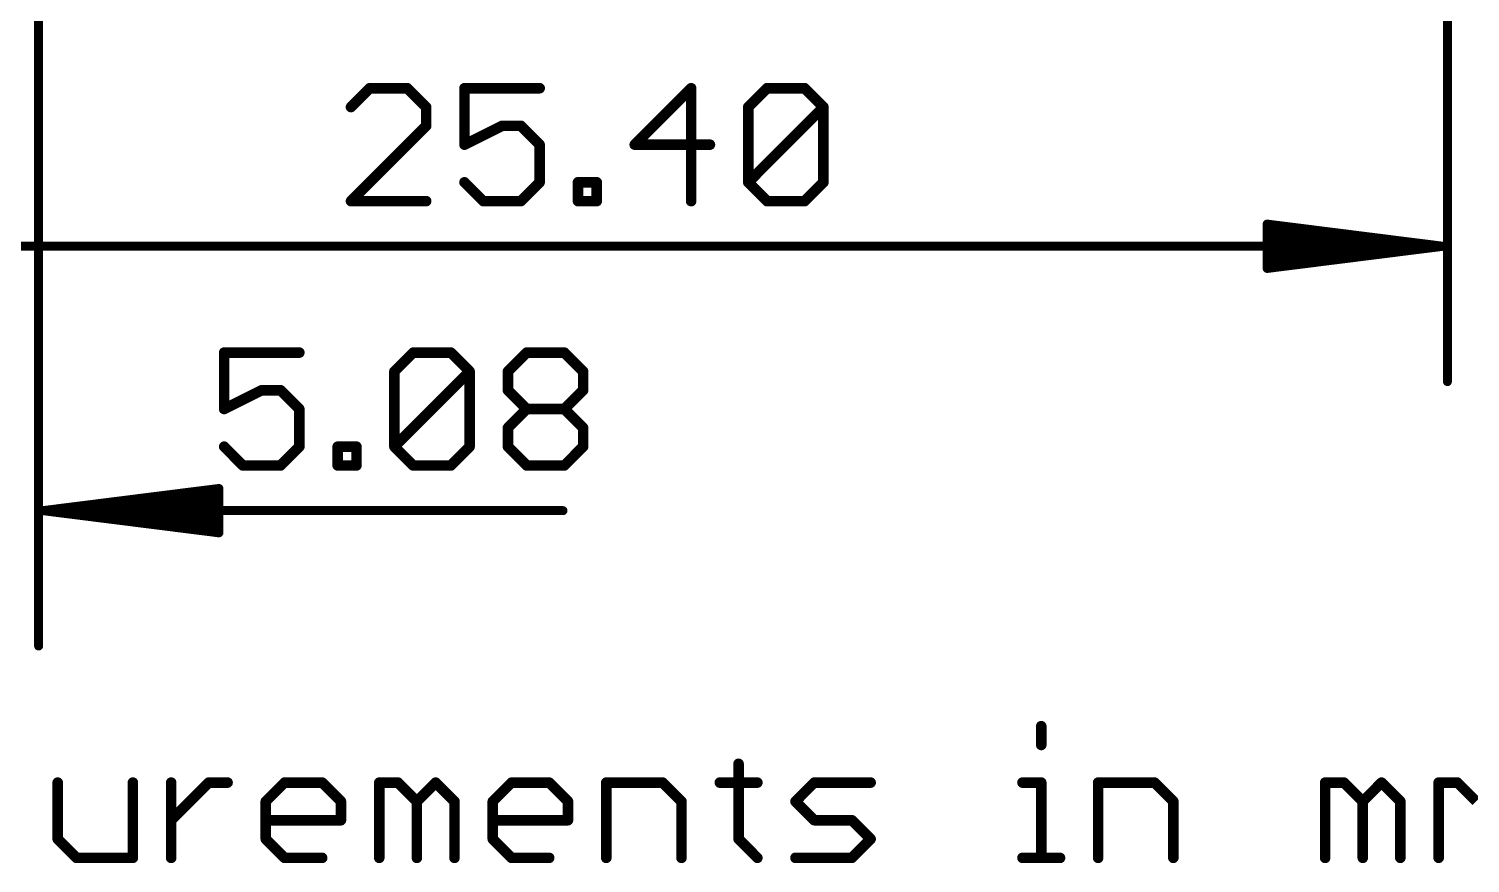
# Model space of a CAD drawing. Extents: x -34 to 73, y -25 to 33.
# Drawn here: x 4.94 to 25.73, y -12.7 to -0.68 of the extents above; entities that cross this region are included whole.
import ezdxf

# ---------------------------------------------------------------- set-up
doc = ezdxf.new("R2010")
doc.units = 0
doc.layers.add('47', color=253, linetype='CONTINUOUS')

msp = doc.modelspace()

# ---------------------------------------------------------------- linework, layer by layer
at = {"layer": '47'}
for points, const_width in [([(5.08, 1.27), (5.08, -9.57)], 0.13), ([(25.4, 0), (25.4, -5.76)], 0.13), ([(9.8564, -1.5323), (9.5852, -1.8035)], 0.1524), ([(10.3987, -1.5323), (9.8564, -1.5323)], 0.1524), ([(10.6699, -1.8035), (10.3987, -1.5323)], 0.1524), ([(12.307, -1.5323), (11.2224, -1.5323)], 0.1524), ([(11.2224, -1.5323), (11.2224, -2.3458)], 0.1524), ([(14.4916, -1.5323), (13.6781, -2.3458)], 0.1524), ([(14.4916, -3.1593), (14.4916, -1.5323)], 0.1524), ([(15.3152, -1.8035), (15.5864, -1.5323)], 0.1524), ([(15.5864, -1.5323), (16.1287, -1.5323)], 0.1524), ([(16.1287, -1.5323), (16.3999, -1.8035)], 0.1524), ([(10.6699, -2.0746), (10.6699, -1.8035)], 0.1524), ([(15.3152, -2.8881), (15.3152, -1.8035)], 0.1524), ([(15.3152, -2.8881), (16.3999, -1.8035)], 0.1524), ([(16.3999, -1.8035), (16.3999, -2.8881)], 0.1524), ([(9.5852, -3.1593), (10.6699, -2.0746)], 0.1524), ([(11.2224, -2.3458), (11.7647, -2.0746)], 0.1524), ([(11.7647, -2.0746), (12.0358, -2.0746)], 0.1524), ([(12.0358, -2.0746), (12.307, -2.3458)], 0.1524), ([(12.307, -2.3458), (12.307, -2.8881)], 0.1524), ([(13.6781, -2.3458), (14.7628, -2.3458)], 0.1524), ([(11.4935, -3.1593), (11.2224, -2.8881)], 0.1524), ([(12.307, -2.8881), (12.0358, -3.1593)], 0.1524), ([(12.8595, -3.1593), (12.8595, -2.8881)], 0.1524), ([(12.8595, -2.8881), (13.1307, -2.8881)], 0.1524), ([(13.1307, -2.8881), (13.1307, -3.1593)], 0.1524), ([(15.5864, -3.1593), (15.3152, -2.8881)], 0.1524), ([(16.3999, -2.8881), (16.1287, -3.1593)], 0.1524), ([(10.6699, -3.1593), (9.5852, -3.1593)], 0.1524), ([(12.0358, -3.1593), (11.4935, -3.1593)], 0.1524), ([(13.1307, -3.1593), (12.8595, -3.1593)], 0.1524), ([(16.1287, -3.1593), (15.5864, -3.1593)], 0.1524), ([(25.335, -3.81), (22.8, -3.4908)], 0.13), ([(22.8, -3.4908), (22.8, -4.1292)], 0.13), ([(25.335, -3.81), (22.8, -3.55)], 0.13), ([(25.335, -3.81), (22.8, -3.68)], 0.13), ([(0.065, -3.81), (25.335, -3.81)], 0.13), ([(22.8, -4.1292), (25.335, -3.81)], 0.13), ([(22.8, -3.94), (25.335, -3.81)], 0.13), ([(22.8, -4.07), (25.335, -3.81)], 0.13), ([(8.8409, -5.3423), (7.7562, -5.3423)], 0.1524), ([(7.7562, -5.3423), (7.7562, -6.1558)], 0.1524), ([(10.2119, -5.6135), (10.4831, -5.3423)], 0.1524), ([(10.4831, -5.3423), (11.0254, -5.3423)], 0.1524), ([(11.0254, -5.3423), (11.2966, -5.6135)], 0.1524), ([(11.8491, -5.6135), (12.1203, -5.3423)], 0.1524), ([(12.1203, -5.3423), (12.6626, -5.3423)], 0.1524), ([(12.6626, -5.3423), (12.9337, -5.6135)], 0.1524), ([(10.2119, -6.6981), (10.2119, -5.6135)], 0.1524), ([(10.2119, -6.6981), (11.2966, -5.6135)], 0.1524), ([(11.2966, -5.6135), (11.2966, -6.6981)], 0.1524), ([(11.8491, -5.8846), (11.8491, -5.6135)], 0.1524), ([(12.9337, -5.6135), (12.9337, -5.8846)], 0.1524), ([(7.7562, -6.1558), (8.2985, -5.8846)], 0.1524), ([(8.2985, -5.8846), (8.5697, -5.8846)], 0.1524), ([(8.5697, -5.8846), (8.8409, -6.1558)], 0.1524), ([(12.1203, -6.1558), (11.8491, -5.8846)], 0.1524), ([(12.9337, -5.8846), (12.6626, -6.1558)], 0.1524), ([(8.8409, -6.1558), (8.8409, -6.6981)], 0.1524), ([(11.8491, -6.427), (12.1203, -6.1558)], 0.1524), ([(12.1203, -6.1558), (12.6626, -6.1558)], 0.1524), ([(12.6626, -6.1558), (12.9337, -6.427)], 0.1524), ([(11.8491, -6.6981), (11.8491, -6.427)], 0.1524), ([(12.9337, -6.427), (12.9337, -6.6981)], 0.1524), ([(8.0274, -6.9693), (7.7562, -6.6981)], 0.1524), ([(8.8409, -6.6981), (8.5697, -6.9693)], 0.1524), ([(9.3934, -6.9693), (9.3934, -6.6981)], 0.1524), ([(9.3934, -6.6981), (9.6645, -6.6981)], 0.1524), ([(9.6645, -6.6981), (9.6645, -6.9693)], 0.1524), ([(10.4831, -6.9693), (10.2119, -6.6981)], 0.1524), ([(11.2966, -6.6981), (11.0254, -6.9693)], 0.1524), ([(12.1203, -6.9693), (11.8491, -6.6981)], 0.1524), ([(12.9337, -6.6981), (12.6626, -6.9693)], 0.1524), ([(8.5697, -6.9693), (8.0274, -6.9693)], 0.1524), ([(9.6645, -6.9693), (9.3934, -6.9693)], 0.1524), ([(11.0254, -6.9693), (10.4831, -6.9693)], 0.1524), ([(12.6626, -6.9693), (12.1203, -6.9693)], 0.1524), ([(5.145, -7.62), (7.68, -7.3008)], 0.13), ([(7.68, -7.3008), (7.68, -7.9392)], 0.13), ([(5.145, -7.62), (7.68, -7.36)], 0.13), ([(5.145, -7.62), (7.68, -7.49)], 0.13), ([(5.145, -7.62), (12.6428, -7.62)], 0.13), ([(7.68, -7.9392), (5.145, -7.62)], 0.13), ([(7.68, -7.75), (5.145, -7.62)], 0.13), ([(7.68, -7.88), (5.145, -7.62)], 0.13), ([(19.5418, -10.7256), (19.5418, -10.9968)], 0.1524), ([(15.1761, -11.268), (15.1761, -12.3526)], 0.1524), ([(5.3548, -11.5391), (5.3548, -12.3526)], 0.1524), ([(6.4395, -12.6238), (6.4395, -11.5391)], 0.1524), ([(6.992, -12.6238), (6.992, -11.5391)], 0.1524), ([(6.992, -12.0815), (7.5343, -11.5391)], 0.1524), ([(7.5343, -11.5391), (7.8055, -11.5391)], 0.1524), ([(8.3563, -11.8103), (8.6274, -11.5391)], 0.1524), ([(8.6274, -11.5391), (9.1698, -11.5391)], 0.1524), ([(9.1698, -11.5391), (9.4409, -11.8103)], 0.1524), ([(9.9934, -12.6238), (9.9934, -11.5391)], 0.1524), ([(9.9934, -11.5391), (10.2646, -11.5391)], 0.1524), ([(10.2646, -11.5391), (10.5358, -11.8103)], 0.1524), ([(10.5358, -11.8103), (10.8069, -11.5391)], 0.1524), ([(10.8069, -11.5391), (11.0781, -11.8103)], 0.1524), ([(11.6306, -11.8103), (11.9018, -11.5391)], 0.1524), ([(11.9018, -11.5391), (12.4441, -11.5391)], 0.1524), ([(12.4441, -11.5391), (12.7153, -11.8103)], 0.1524), ([(13.2677, -12.6238), (13.2677, -11.5391)], 0.1524), ([(13.2677, -11.5391), (14.0812, -11.5391)], 0.1524), ([(14.0812, -11.5391), (14.3524, -11.8103)], 0.1524), ([(14.9049, -11.5391), (15.4472, -11.5391)], 0.1524), ([(15.9963, -11.8103), (16.2675, -11.5391)], 0.1524), ([(16.2675, -11.5391), (17.081, -11.5391)], 0.1524), ([(19.2707, -11.5391), (19.5418, -11.5391)], 0.1524), ([(19.5418, -11.5391), (19.5418, -12.6238)], 0.1524), ([(20.3621, -12.6238), (20.3621, -11.5391)], 0.1524), ([(20.3621, -11.5391), (21.1756, -11.5391)], 0.1524), ([(21.1756, -11.5391), (21.4468, -11.8103)], 0.1524), ([(23.6364, -12.6238), (23.6364, -11.5391)], 0.1524), ([(23.6364, -11.5391), (23.9076, -11.5391)], 0.1524), ([(23.9076, -11.5391), (24.1787, -11.8103)], 0.1524), ([(24.1787, -11.8103), (24.4499, -11.5391)], 0.1524), ([(24.4499, -11.5391), (24.7211, -11.8103)], 0.1524), ([(25.2736, -12.6238), (25.2736, -11.5391)], 0.1524), ([(25.2736, -11.5391), (25.5447, -11.5391)], 0.1524), ([(25.5447, -11.5391), (25.8159, -11.8103)], 0.1524), ([(8.3563, -12.3526), (8.3563, -11.8103)], 0.1524), ([(9.4409, -11.8103), (9.4409, -12.0815)], 0.1524), ([(10.5358, -11.8103), (10.5358, -12.6238)], 0.1524), ([(11.0781, -11.8103), (11.0781, -12.6238)], 0.1524), ([(11.6306, -12.3526), (11.6306, -11.8103)], 0.1524), ([(12.7153, -11.8103), (12.7153, -12.0815)], 0.1524), ([(14.3524, -11.8103), (14.3524, -12.6238)], 0.1524), ([(16.2675, -12.0815), (15.9963, -11.8103)], 0.1524), ([(21.4468, -11.8103), (21.4468, -12.6238)], 0.1524), ([(24.1787, -11.8103), (24.1787, -12.6238)], 0.1524), ([(24.7211, -11.8103), (24.7211, -12.6238)], 0.1524), ([(9.4409, -12.0815), (8.3563, -12.0815)], 0.1524), ([(12.7153, -12.0815), (11.6306, -12.0815)], 0.1524), ([(16.8098, -12.0815), (16.2675, -12.0815)], 0.1524), ([(17.081, -12.3526), (16.8098, -12.0815)], 0.1524), ([(5.3548, -12.3526), (5.626, -12.6238)], 0.1524), ([(8.6274, -12.6238), (8.3563, -12.3526)], 0.1524), ([(11.9018, -12.6238), (11.6306, -12.3526)], 0.1524), ([(15.1761, -12.3526), (15.4472, -12.6238)], 0.1524), ([(16.8098, -12.6238), (17.081, -12.3526)], 0.1524), ([(5.626, -12.6238), (6.4395, -12.6238)], 0.1524), ([(9.1698, -12.6238), (8.6274, -12.6238)], 0.1524), ([(12.4441, -12.6238), (11.9018, -12.6238)], 0.1524), ([(15.9963, -12.6238), (16.8098, -12.6238)], 0.1524), ([(19.2707, -12.6238), (19.813, -12.6238)], 0.1524)]:
    msp.add_lwpolyline(points, dxfattribs=dict(at, const_width=const_width))
for points, const_width in [([(9.8564, -1.4942, 1), (9.8564, -1.5704)], 0.0762), ([(9.8833, -1.5593, 1), (9.8294, -1.5054)], 0.0762), ([(10.4256, -1.5054, 1), (10.3718, -1.5593)], 0.0762), ([(10.3987, -1.5704, 1), (10.3987, -1.4942)], 0.0762), ([(11.2224, -1.4942, 1), (11.2224, -1.5704)], 0.0762), ([(11.2605, -1.5323, 1), (11.1843, -1.5323)], 0.0762), ([(12.307, -1.5704, 1), (12.307, -1.4942)], 0.0762), ([(14.5297, -1.5323, 1), (14.4535, -1.5323)], 0.0762), ([(14.5185, -1.5593, 1), (14.4646, -1.5054)], 0.0762), ([(15.5864, -1.4942, 1), (15.5864, -1.5704)], 0.0762), ([(15.6134, -1.5593, 1), (15.5595, -1.5054)], 0.0762), ([(16.1557, -1.5054, 1), (16.1018, -1.5593)], 0.0762), ([(16.1287, -1.5704, 1), (16.1287, -1.4942)], 0.0762), ([(9.5583, -1.7765, 1), (9.6121, -1.8304)], 0.0762), ([(10.708, -1.8035, 1), (10.6318, -1.8035)], 0.0762), ([(10.6429, -1.8304, 1), (10.6968, -1.7765)], 0.0762), ([(15.3533, -1.8035, 1), (15.2771, -1.8035)], 0.0762), ([(15.2883, -1.7765, 1), (15.3422, -1.8304)], 0.0762), ([(16.438, -1.8035, 1), (16.3618, -1.8035)], 0.0762), ([(16.4268, -1.8304, 1), (16.373, -1.7765)], 0.0762), ([(16.373, -1.8304, 1), (16.4268, -1.7765)], 0.0762), ([(10.6318, -2.0746, 1), (10.708, -2.0746)], 0.0762), ([(10.6968, -2.1016, 1), (10.6429, -2.0477)], 0.0762), ([(11.7647, -2.0365, 1), (11.7647, -2.1127)], 0.0762), ([(11.7817, -2.1087, 1), (11.7476, -2.0406)], 0.0762), ([(12.0628, -2.0477, 1), (12.0089, -2.1016)], 0.0762), ([(12.0358, -2.1127, 1), (12.0358, -2.0365)], 0.0762), ([(11.2053, -2.3117, 1), (11.2394, -2.3799)], 0.0762), ([(12.3451, -2.3458, 1), (12.2689, -2.3458)], 0.0762), ([(12.2801, -2.3727, 1), (12.334, -2.3189)], 0.0762), ([(13.6781, -2.3077, 1), (13.6781, -2.3839)], 0.0762), ([(13.6511, -2.3189, 1), (13.705, -2.3727)], 0.0762), ([(14.7628, -2.3839, 1), (14.7628, -2.3077)], 0.0762), ([(11.1843, -2.3458, 1), (11.2605, -2.3458)], 0.0762), ([(11.2493, -2.8612, 1), (11.1954, -2.9151)], 0.0762), ([(12.2689, -2.8881, 1), (12.3451, -2.8881)], 0.0762), ([(12.334, -2.9151, 1), (12.2801, -2.8612)], 0.0762), ([(12.8976, -2.8881, 1), (12.8214, -2.8881)], 0.0762), ([(12.8595, -2.85, 1), (12.8595, -2.9262)], 0.0762), ([(13.1688, -2.8881, 1), (13.0926, -2.8881)], 0.0762), ([(13.1307, -2.9262, 1), (13.1307, -2.85)], 0.0762), ([(15.3422, -2.8612, 1), (15.2883, -2.9151)], 0.0762), ([(15.2883, -2.8612, 1), (15.3422, -2.9151)], 0.0762), ([(15.2771, -2.8881, 1), (15.3533, -2.8881)], 0.0762), ([(16.3618, -2.8881, 1), (16.438, -2.8881)], 0.0762), ([(16.4268, -2.9151, 1), (16.373, -2.8612)], 0.0762), ([(9.5852, -3.1212, 1), (9.5852, -3.1974)], 0.0762), ([(9.5583, -3.1324, 1), (9.6121, -3.1862)], 0.0762), ([(10.6699, -3.1974, 1), (10.6699, -3.1212)], 0.0762), ([(11.4935, -3.1212, 1), (11.4935, -3.1974)], 0.0762), ([(11.4666, -3.1862, 1), (11.5205, -3.1324)], 0.0762), ([(12.0089, -3.1324, 1), (12.0628, -3.1862)], 0.0762), ([(12.0358, -3.1974, 1), (12.0358, -3.1212)], 0.0762), ([(12.8595, -3.1212, 1), (12.8595, -3.1974)], 0.0762), ([(13.1307, -3.1974, 1), (13.1307, -3.1212)], 0.0762), ([(15.5864, -3.1212, 1), (15.5864, -3.1974)], 0.0762), ([(15.5595, -3.1862, 1), (15.6134, -3.1324)], 0.0762), ([(16.1018, -3.1324, 1), (16.1557, -3.1862)], 0.0762), ([(16.1287, -3.1974, 1), (16.1287, -3.1212)], 0.0762), ([(12.8214, -3.1593, 1), (12.8976, -3.1593)], 0.0762), ([(13.0926, -3.1593, 1), (13.1688, -3.1593)], 0.0762), ([(14.4535, -3.1593, 1), (14.5297, -3.1593)], 0.0762), ([(22.8041, -3.4585, 1), (22.7959, -3.523)], 0.065), ([(22.8325, -3.4908, 1), (22.7675, -3.4908)], 0.065), ([(22.8033, -3.5177, 1), (22.7967, -3.5823)], 0.065), ([(22.8017, -3.6475, 1), (22.7983, -3.7125)], 0.065), ([(22.7983, -3.9075, 1), (22.8017, -3.9725)], 0.065), ([(25.3391, -3.8422, 1), (25.3309, -3.7778)], 0.065), ([(25.3309, -3.8422, 1), (25.3391, -3.7778)], 0.065), ([(25.3383, -3.8423, 1), (25.3317, -3.7777)], 0.065), ([(25.3317, -3.8423, 1), (25.3383, -3.7777)], 0.065), ([(25.3333, -3.8425, 1), (25.3367, -3.7775)], 0.065), ([(25.3367, -3.8425, 1), (25.3333, -3.7775)], 0.065), ([(25.335, -3.8425, 1), (25.335, -3.7775)], 0.065), ([(22.7967, -4.0377, 1), (22.8033, -4.1023)], 0.065), ([(22.7959, -4.097, 1), (22.8041, -4.1615)], 0.065), ([(22.7675, -4.1292, 1), (22.8325, -4.1292)], 0.065), ([(7.7562, -5.3042, 1), (7.7562, -5.3804)], 0.0762), ([(7.7943, -5.3423, 1), (7.7181, -5.3423)], 0.0762), ([(8.8409, -5.3804, 1), (8.8409, -5.3042)], 0.0762), ([(10.4831, -5.3042, 1), (10.4831, -5.3804)], 0.0762), ([(10.51, -5.3693, 1), (10.4562, -5.3154)], 0.0762), ([(11.0524, -5.3154, 1), (10.9985, -5.3693)], 0.0762), ([(11.0254, -5.3804, 1), (11.0254, -5.3042)], 0.0762), ([(12.1203, -5.3042, 1), (12.1203, -5.3804)], 0.0762), ([(12.1472, -5.3693, 1), (12.0933, -5.3154)], 0.0762), ([(12.6895, -5.3154, 1), (12.6356, -5.3693)], 0.0762), ([(12.6626, -5.3804, 1), (12.6626, -5.3042)], 0.0762), ([(10.25, -5.6135, 1), (10.1738, -5.6135)], 0.0762), ([(10.185, -5.5865, 1), (10.2389, -5.6404)], 0.0762), ([(11.3347, -5.6135, 1), (11.2585, -5.6135)], 0.0762), ([(11.3235, -5.6404, 1), (11.2697, -5.5865)], 0.0762), ([(11.2697, -5.6404, 1), (11.3235, -5.5865)], 0.0762), ([(11.8221, -5.5865, 1), (11.876, -5.6404)], 0.0762), ([(11.8872, -5.6135, 1), (11.811, -5.6135)], 0.0762), ([(12.9718, -5.6135, 1), (12.8956, -5.6135)], 0.0762), ([(12.9068, -5.6404, 1), (12.9607, -5.5865)], 0.0762), ([(8.2985, -5.8465, 1), (8.2985, -5.9227)], 0.0762), ([(8.3156, -5.9187, 1), (8.2815, -5.8506)], 0.0762), ([(8.5966, -5.8577, 1), (8.5428, -5.9116)], 0.0762), ([(8.5697, -5.9227, 1), (8.5697, -5.8465)], 0.0762), ([(11.876, -5.8577, 1), (11.8221, -5.9116)], 0.0762), ([(12.9607, -5.9116, 1), (12.9068, -5.8577)], 0.0762), ([(25.3675, -5.76, 1), (25.4325, -5.76)], 0.065), ([(11.811, -5.8846, 1), (11.8872, -5.8846)], 0.0762), ([(12.8956, -5.8846, 1), (12.9718, -5.8846)], 0.0762), ([(7.7392, -6.1217, 1), (7.7732, -6.1899)], 0.0762), ([(7.7181, -6.1558, 1), (7.7943, -6.1558)], 0.0762), ([(8.879, -6.1558, 1), (8.8028, -6.1558)], 0.0762), ([(8.8139, -6.1827, 1), (8.8678, -6.1289)], 0.0762), ([(12.1203, -6.1177, 1), (12.1203, -6.1939)], 0.0762), ([(12.1472, -6.1827, 1), (12.0933, -6.1289)], 0.0762), ([(12.0933, -6.1827, 1), (12.1472, -6.1289)], 0.0762), ([(12.6895, -6.1289, 1), (12.6356, -6.1827)], 0.0762), ([(12.6356, -6.1289, 1), (12.6895, -6.1827)], 0.0762), ([(12.6626, -6.1939, 1), (12.6626, -6.1177)], 0.0762), ([(11.8221, -6.4, 1), (11.876, -6.4539)], 0.0762), ([(11.8872, -6.427, 1), (11.811, -6.427)], 0.0762), ([(12.9718, -6.427, 1), (12.8956, -6.427)], 0.0762), ([(12.9068, -6.4539, 1), (12.9607, -6.4)], 0.0762), ([(7.7831, -6.6712, 1), (7.7293, -6.7251)], 0.0762), ([(8.8678, -6.7251, 1), (8.8139, -6.6712)], 0.0762), ([(9.4315, -6.6981, 1), (9.3553, -6.6981)], 0.0762), ([(9.3934, -6.66, 1), (9.3934, -6.7362)], 0.0762), ([(9.7026, -6.6981, 1), (9.6264, -6.6981)], 0.0762), ([(9.6645, -6.7362, 1), (9.6645, -6.66)], 0.0762), ([(10.2389, -6.6712, 1), (10.185, -6.7251)], 0.0762), ([(10.185, -6.6712, 1), (10.2389, -6.7251)], 0.0762), ([(11.3235, -6.7251, 1), (11.2697, -6.6712)], 0.0762), ([(11.876, -6.6712, 1), (11.8221, -6.7251)], 0.0762), ([(12.9607, -6.7251, 1), (12.9068, -6.6712)], 0.0762), ([(8.8028, -6.6981, 1), (8.879, -6.6981)], 0.0762), ([(10.1738, -6.6981, 1), (10.25, -6.6981)], 0.0762), ([(11.2585, -6.6981, 1), (11.3347, -6.6981)], 0.0762), ([(11.811, -6.6981, 1), (11.8872, -6.6981)], 0.0762), ([(12.8956, -6.6981, 1), (12.9718, -6.6981)], 0.0762), ([(8.0274, -6.9312, 1), (8.0274, -7.0074)], 0.0762), ([(8.0004, -6.9962, 1), (8.0543, -6.9424)], 0.0762), ([(8.5428, -6.9424, 1), (8.5966, -6.9962)], 0.0762), ([(8.5697, -7.0074, 1), (8.5697, -6.9312)], 0.0762), ([(9.3934, -6.9312, 1), (9.3934, -7.0074)], 0.0762), ([(9.3553, -6.9693, 1), (9.4315, -6.9693)], 0.0762), ([(9.6264, -6.9693, 1), (9.7026, -6.9693)], 0.0762), ([(9.6645, -7.0074, 1), (9.6645, -6.9312)], 0.0762), ([(10.4831, -6.9312, 1), (10.4831, -7.0074)], 0.0762), ([(10.4562, -6.9962, 1), (10.51, -6.9424)], 0.0762), ([(10.9985, -6.9424, 1), (11.0524, -6.9962)], 0.0762), ([(11.0254, -7.0074, 1), (11.0254, -6.9312)], 0.0762), ([(12.1203, -6.9312, 1), (12.1203, -7.0074)], 0.0762), ([(12.0933, -6.9962, 1), (12.1472, -6.9424)], 0.0762), ([(12.6356, -6.9424, 1), (12.6895, -6.9962)], 0.0762), ([(12.6626, -7.0074, 1), (12.6626, -6.9312)], 0.0762), ([(7.7125, -7.3008, 1), (7.6475, -7.3008)], 0.065), ([(7.6841, -7.333, 1), (7.6759, -7.2685)], 0.065), ([(7.6833, -7.3923, 1), (7.6767, -7.3277)], 0.065), ([(7.6817, -7.5225, 1), (7.6783, -7.4575)], 0.065), ([(5.145, -7.5875, 1), (5.145, -7.6525)], 0.065), ([(5.1491, -7.5878, 1), (5.1409, -7.6522)], 0.065), ([(5.1433, -7.5875, 1), (5.1467, -7.6525)], 0.065), ([(5.1467, -7.5875, 1), (5.1433, -7.6525)], 0.065), ([(5.1483, -7.5877, 1), (5.1417, -7.6523)], 0.065), ([(5.1417, -7.5877, 1), (5.1483, -7.6523)], 0.065), ([(5.1409, -7.5878, 1), (5.1491, -7.6522)], 0.065), ([(7.6783, -7.7825, 1), (7.6817, -7.7175)], 0.065), ([(12.6428, -7.6525, 1), (12.6428, -7.5875)], 0.065), ([(7.6759, -7.9715, 1), (7.6841, -7.907)], 0.065), ([(7.6767, -7.9123, 1), (7.6833, -7.8477)], 0.065), ([(7.6475, -7.9392, 1), (7.7125, -7.9392)], 0.065), ([(5.0475, -9.57, 1), (5.1125, -9.57)], 0.065), ([(19.5799, -10.7256, 1), (19.5037, -10.7256)], 0.0762), ([(19.5037, -10.9968, 1), (19.5799, -10.9968)], 0.0762), ([(15.2142, -11.268, 1), (15.138, -11.268)], 0.0762), ([(5.3929, -11.5391, 1), (5.3167, -11.5391)], 0.0762), ([(6.4776, -11.5391, 1), (6.4014, -11.5391)], 0.0762), ([(7.0301, -11.5391, 1), (6.9539, -11.5391)], 0.0762), ([(7.5343, -11.501, 1), (7.5343, -11.5772)], 0.0762), ([(7.5613, -11.5661, 1), (7.5074, -11.5122)], 0.0762), ([(7.8055, -11.5772, 1), (7.8055, -11.501)], 0.0762), ([(8.6274, -11.501, 1), (8.6274, -11.5772)], 0.0762), ([(8.6544, -11.5661, 1), (8.6005, -11.5122)], 0.0762), ([(9.1967, -11.5122, 1), (9.1428, -11.5661)], 0.0762), ([(9.1698, -11.5772, 1), (9.1698, -11.501)], 0.0762), ([(10.0315, -11.5391, 1), (9.9553, -11.5391)], 0.0762), ([(9.9934, -11.501, 1), (9.9934, -11.5772)], 0.0762), ([(10.2915, -11.5122, 1), (10.2377, -11.5661)], 0.0762), ([(10.2646, -11.5772, 1), (10.2646, -11.501)], 0.0762), ([(10.8339, -11.5122, 1), (10.78, -11.5661)], 0.0762), ([(10.8339, -11.5661, 1), (10.78, -11.5122)], 0.0762), ([(11.9018, -11.501, 1), (11.9018, -11.5772)], 0.0762), ([(11.9287, -11.5661, 1), (11.8748, -11.5122)], 0.0762), ([(12.471, -11.5122, 1), (12.4171, -11.5661)], 0.0762), ([(12.4441, -11.5772, 1), (12.4441, -11.501)], 0.0762), ([(13.3058, -11.5391, 1), (13.2296, -11.5391)], 0.0762), ([(13.2677, -11.501, 1), (13.2677, -11.5772)], 0.0762), ([(14.1082, -11.5122, 1), (14.0543, -11.5661)], 0.0762), ([(14.0812, -11.5772, 1), (14.0812, -11.501)], 0.0762), ([(14.9049, -11.501, 1), (14.9049, -11.5772)], 0.0762), ([(15.4472, -11.5772, 1), (15.4472, -11.501)], 0.0762), ([(16.2675, -11.501, 1), (16.2675, -11.5772)], 0.0762), ([(16.2944, -11.5661, 1), (16.2406, -11.5122)], 0.0762), ([(17.081, -11.5772, 1), (17.081, -11.501)], 0.0762), ([(19.2707, -11.501, 1), (19.2707, -11.5772)], 0.0762), ([(19.5799, -11.5391, 1), (19.5037, -11.5391)], 0.0762), ([(19.5418, -11.5772, 1), (19.5418, -11.501)], 0.0762), ([(20.4002, -11.5391, 1), (20.324, -11.5391)], 0.0762), ([(20.3621, -11.501, 1), (20.3621, -11.5772)], 0.0762), ([(21.2025, -11.5122, 1), (21.1486, -11.5661)], 0.0762), ([(21.1756, -11.5772, 1), (21.1756, -11.501)], 0.0762), ([(23.6745, -11.5391, 1), (23.5983, -11.5391)], 0.0762), ([(23.6364, -11.501, 1), (23.6364, -11.5772)], 0.0762), ([(23.9345, -11.5122, 1), (23.8806, -11.5661)], 0.0762), ([(23.9076, -11.5772, 1), (23.9076, -11.501)], 0.0762), ([(24.4768, -11.5122, 1), (24.423, -11.5661)], 0.0762), ([(24.4768, -11.5661, 1), (24.423, -11.5122)], 0.0762), ([(25.3117, -11.5391, 1), (25.2355, -11.5391)], 0.0762), ([(25.2736, -11.501, 1), (25.2736, -11.5772)], 0.0762), ([(25.5717, -11.5122, 1), (25.5178, -11.5661)], 0.0762), ([(25.5447, -11.5772, 1), (25.5447, -11.501)], 0.0762), ([(8.3944, -11.8103, 1), (8.3182, -11.8103)], 0.0762), ([(8.3293, -11.7834, 1), (8.3832, -11.8372)], 0.0762), ([(9.479, -11.8103, 1), (9.4028, -11.8103)], 0.0762), ([(9.414, -11.8372, 1), (9.4679, -11.7834)], 0.0762), ([(10.5739, -11.8103, 1), (10.4977, -11.8103)], 0.0762), ([(10.5088, -11.7834, 1), (10.5627, -11.8372)], 0.0762), ([(10.5088, -11.8372, 1), (10.5627, -11.7834)], 0.0762), ([(11.1162, -11.8103, 1), (11.04, -11.8103)], 0.0762), ([(11.0512, -11.8372, 1), (11.105, -11.7834)], 0.0762), ([(11.6687, -11.8103, 1), (11.5925, -11.8103)], 0.0762), ([(11.6036, -11.7834, 1), (11.6575, -11.8372)], 0.0762), ([(12.7534, -11.8103, 1), (12.6772, -11.8103)], 0.0762), ([(12.6883, -11.8372, 1), (12.7422, -11.7834)], 0.0762), ([(14.3905, -11.8103, 1), (14.3143, -11.8103)], 0.0762), ([(14.3255, -11.8372, 1), (14.3793, -11.7834)], 0.0762), ([(16.0233, -11.7834, 1), (15.9694, -11.8372)], 0.0762), ([(15.9694, -11.7834, 1), (16.0233, -11.8372)], 0.0762), ([(21.4849, -11.8103, 1), (21.4087, -11.8103)], 0.0762), ([(21.4198, -11.8372, 1), (21.4737, -11.7834)], 0.0762), ([(24.2168, -11.8103, 1), (24.1406, -11.8103)], 0.0762), ([(24.1518, -11.7834, 1), (24.2057, -11.8372)], 0.0762), ([(24.1518, -11.8372, 1), (24.2057, -11.7834)], 0.0762), ([(24.7592, -11.8103, 1), (24.683, -11.8103)], 0.0762), ([(24.6941, -11.8372, 1), (24.748, -11.7834)], 0.0762), ([(6.965, -12.0545, 1), (7.0189, -12.1084)], 0.0762), ([(8.3563, -12.0434, 1), (8.3563, -12.1196)], 0.0762), ([(9.4028, -12.0815, 1), (9.479, -12.0815)], 0.0762), ([(9.4409, -12.1196, 1), (9.4409, -12.0434)], 0.0762), ([(11.6306, -12.0434, 1), (11.6306, -12.1196)], 0.0762), ([(12.6772, -12.0815, 1), (12.7534, -12.0815)], 0.0762), ([(12.7153, -12.1196, 1), (12.7153, -12.0434)], 0.0762), ([(16.2675, -12.0434, 1), (16.2675, -12.1196)], 0.0762), ([(16.2406, -12.1084, 1), (16.2944, -12.0545)], 0.0762), ([(16.8368, -12.0545, 1), (16.7829, -12.1084)], 0.0762), ([(16.8098, -12.1196, 1), (16.8098, -12.0434)], 0.0762), ([(5.3818, -12.3257, 1), (5.3279, -12.3796)], 0.0762), ([(5.3167, -12.3526, 1), (5.3929, -12.3526)], 0.0762), ([(8.3832, -12.3257, 1), (8.3293, -12.3796)], 0.0762), ([(8.3182, -12.3526, 1), (8.3944, -12.3526)], 0.0762), ([(11.6575, -12.3257, 1), (11.6036, -12.3796)], 0.0762), ([(11.5925, -12.3526, 1), (11.6687, -12.3526)], 0.0762), ([(15.203, -12.3257, 1), (15.1491, -12.3796)], 0.0762), ([(15.138, -12.3526, 1), (15.2142, -12.3526)], 0.0762), ([(17.1079, -12.3796, 1), (17.0541, -12.3257)], 0.0762), ([(17.0541, -12.3796, 1), (17.1079, -12.3257)], 0.0762), ([(5.626, -12.5857, 1), (5.626, -12.6619)], 0.0762), ([(5.599, -12.6507, 1), (5.6529, -12.5969)], 0.0762), ([(6.4014, -12.6238, 1), (6.4776, -12.6238)], 0.0762), ([(6.4395, -12.6619, 1), (6.4395, -12.5857)], 0.0762), ([(6.9539, -12.6238, 1), (7.0301, -12.6238)], 0.0762), ([(8.6274, -12.5857, 1), (8.6274, -12.6619)], 0.0762), ([(8.6005, -12.6507, 1), (8.6544, -12.5969)], 0.0762), ([(9.1698, -12.6619, 1), (9.1698, -12.5857)], 0.0762), ([(9.9553, -12.6238, 1), (10.0315, -12.6238)], 0.0762), ([(10.4977, -12.6238, 1), (10.5739, -12.6238)], 0.0762), ([(11.04, -12.6238, 1), (11.1162, -12.6238)], 0.0762), ([(11.9018, -12.5857, 1), (11.9018, -12.6619)], 0.0762), ([(11.8748, -12.6507, 1), (11.9287, -12.5969)], 0.0762), ([(12.4441, -12.6619, 1), (12.4441, -12.5857)], 0.0762), ([(13.2296, -12.6238, 1), (13.3058, -12.6238)], 0.0762), ([(14.3143, -12.6238, 1), (14.3905, -12.6238)], 0.0762), ([(15.4203, -12.6507, 1), (15.4742, -12.5969)], 0.0762), ([(15.9963, -12.5857, 1), (15.9963, -12.6619)], 0.0762), ([(16.7829, -12.5969, 1), (16.8368, -12.6507)], 0.0762), ([(16.8098, -12.6619, 1), (16.8098, -12.5857)], 0.0762), ([(19.2707, -12.5857, 1), (19.2707, -12.6619)], 0.0762), ([(19.5037, -12.6238, 1), (19.5799, -12.6238)], 0.0762), ([(19.813, -12.6619, 1), (19.813, -12.5857)], 0.0762), ([(20.324, -12.6238, 1), (20.4002, -12.6238)], 0.0762), ([(21.4087, -12.6238, 1), (21.4849, -12.6238)], 0.0762), ([(23.5983, -12.6238, 1), (23.6745, -12.6238)], 0.0762), ([(24.1406, -12.6238, 1), (24.2168, -12.6238)], 0.0762), ([(24.683, -12.6238, 1), (24.7592, -12.6238)], 0.0762), ([(25.2355, -12.6238, 1), (25.3117, -12.6238)], 0.0762)]:
    msp.add_lwpolyline(points, format="xyb", dxfattribs=dict(at, const_width=const_width))

doc.saveas('drawing.dxf')
